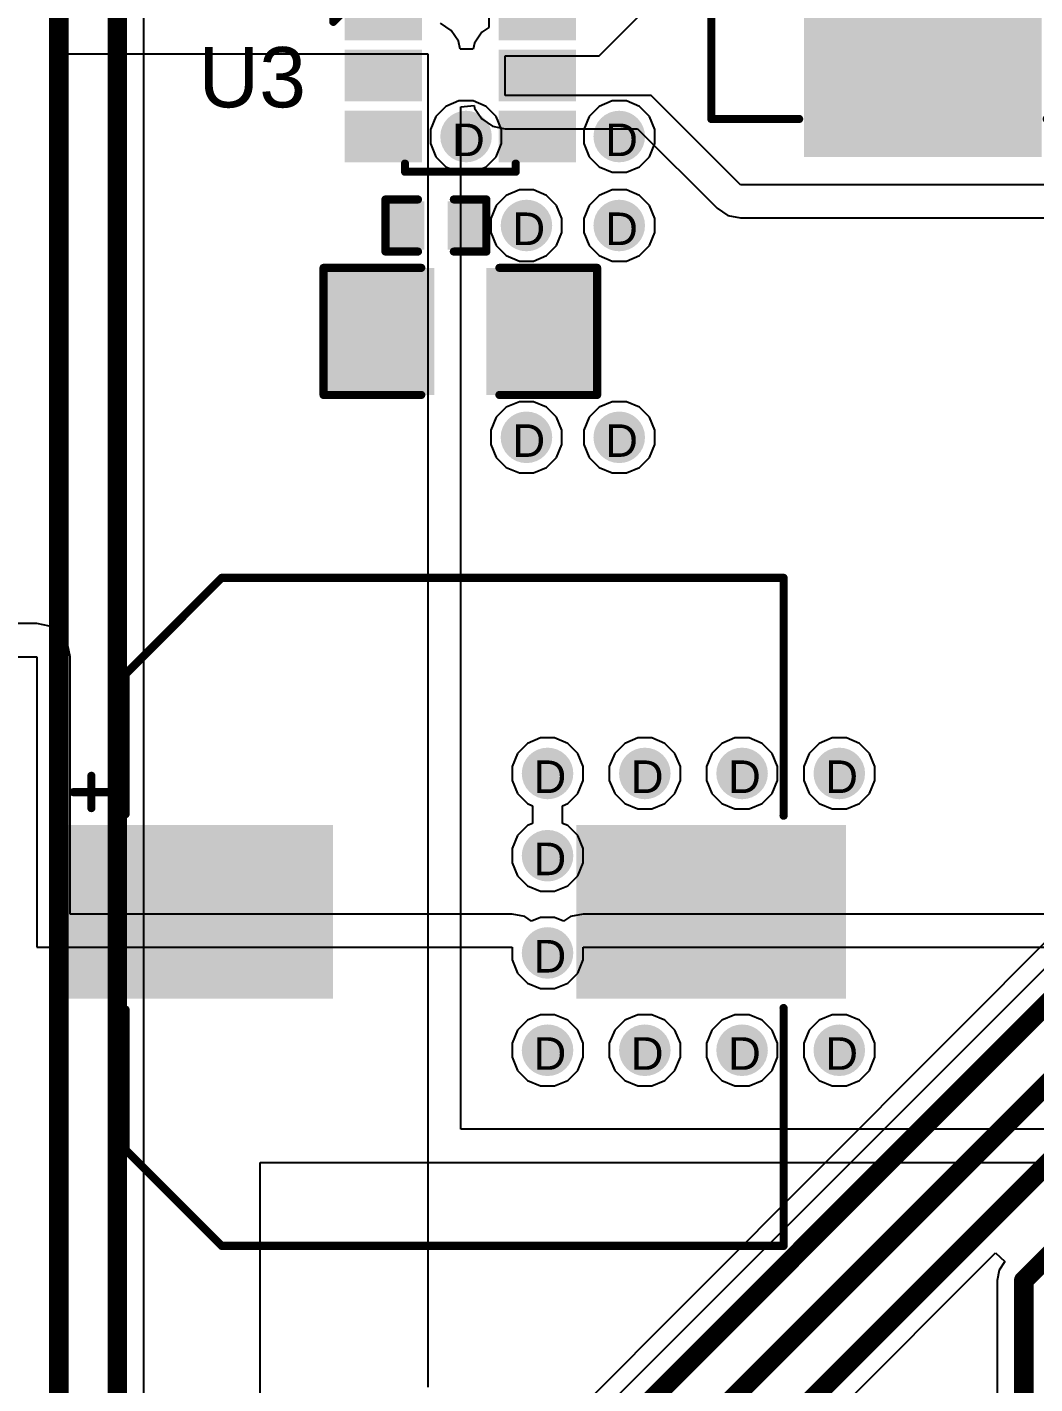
# Model space of a CAD drawing. Header units: inches. Extents: x 0 to 5401, y 0 to 5414.
# Drawn here: x 26.01 to 41.73, y 38.12 to 59.27 of the extents above; entities that cross this region are included whole.
import ezdxf

# ---------------------------------------------------------------- set-up
doc = ezdxf.new("R2010")
doc.units = ezdxf.units.IN
for name, color, linetype in [('Bottom Layer', 5, 'Continuous'), ('Bottom Solder', 6, 'Continuous'), ('Drill Drawing', 1, 'Continuous'), ('Layer 1', 16, 'Continuous'), ('Layer 2', 76, 'Continuous'), ('Top Layer', 1, 'Continuous'), ('Top Overlay', 2, 'Continuous'), ('Top Paste', 8, 'Continuous'), ('Top Solder', 216, 'Continuous'), ('Via Holes', 16, 'Continuous')]:
    doc.layers.add(name, color=color, linetype=linetype)
doc.styles.add('Arial', font='', dxfattribs={"height": 0.2})
doc.styles.get('Arial').set_extended_font_data('Arial')

# ---------------------------------------------------------------- blocks, each defined once
blk = doc.blocks.new('TSOT_23_6_33')
at = {"layer": 'Top Layer'}
for points in [[(-1.7, 1.25), (-0.7, 1.25), (-0.7, 0.65), (-1.7, 0.65)], [(0.7, 1.25), (1.7, 1.25), (1.7, 0.65), (0.7, 0.65)], [(-1.7, 0.3), (-0.7, 0.3), (-0.7, -0.3), (-1.7, -0.3)], [(0.7, 0.3), (1.7, 0.3), (1.7, -0.3), (0.7, -0.3)], [(-1.7, -0.65), (-0.7, -0.65), (-0.7, -1.25), (-1.7, -1.25)], [(0.7, -0.65), (1.7, -0.65), (1.7, -1.25), (0.7, -1.25)]]:
    blk.add_hatch(color=1, dxfattribs=at).paths.add_polyline_path(points)
at = {"layer": 'Top Paste'}
for points in [[(-1.7, 1.25), (-0.7, 1.25), (-0.7, 0.65), (-1.7, 0.65)], [(0.7, 1.25), (1.7, 1.25), (1.7, 0.65), (0.7, 0.65)], [(-1.7, 0.3), (-0.7, 0.3), (-0.7, -0.3), (-1.7, -0.3)], [(0.7, 0.3), (1.7, 0.3), (1.7, -0.3), (0.7, -0.3)], [(-1.7, -0.65), (-0.7, -0.65), (-0.7, -1.25), (-1.7, -1.25)], [(0.7, -0.65), (1.7, -0.65), (1.7, -1.25), (0.7, -1.25)]]:
    blk.add_hatch(color=8, dxfattribs=at).paths.add_polyline_path(points)
at = {"layer": 'Top Solder'}
for points in [[(-1.802, 1.352), (-0.598, 1.352), (-0.598, 0.548), (-1.802, 0.548)], [(0.598, 1.352), (1.802, 1.352), (1.802, 0.548), (0.598, 0.548)], [(-1.802, 0.402), (-0.598, 0.402), (-0.598, -0.402), (-1.802, -0.402)], [(0.598, 0.402), (1.802, 0.402), (1.802, -0.402), (0.598, -0.402)], [(-1.802, -0.548), (-0.598, -0.548), (-0.598, -1.352), (-1.802, -1.352)], [(0.598, -0.548), (1.802, -0.548), (1.802, -1.352), (0.598, -1.352)]]:
    blk.add_hatch(color=216, dxfattribs=at).paths.add_polyline_path(points)
at = {"layer": 'Top Overlay'}
for points in [[(-0.864, 1.372, 0.127, 0.127, 0), (-0.864, 1.499, 0.127, 0.127, 0)], [(-0.864, 1.499, 0.127, 0.127, 0), (0.864, 1.499, 0.127, 0.127, 0)], [(0.864, 1.372, 0.127, 0.127, 0), (0.864, 1.499, 0.127, 0.127, 0)], [(-1.981, 1.092, 0.127, 0.127, 0), (-1.854, 0.965, 0.127, 0.127, 0)], [(-1.981, 0.838, 0.127, 0.127, 0), (-1.981, 1.092, 0.127, 0.127, 0)], [(-1.981, 0.838, 0.127, 0.127, 0), (-1.854, 0.965, 0.127, 0.127, 0)], [(-0.864, -1.499, 0.127, 0.127, 0), (-0.864, -1.372, 0.127, 0.127, 0)], [(-0.864, -1.499, 0.127, 0.127, 0), (0.864, -1.499, 0.127, 0.127, 0)], [(0.864, -1.499, 0.127, 0.127, 0), (0.864, -1.372, 0.127, 0.127, 0)]]:
    blk.add_lwpolyline(points, format="xyseb", dxfattribs=at)
for points in [[(-0.895, 1.499, 0.0635, 0.0635, 1), (-0.832, 1.499, 0.0635, 0.0635, 1)], [(-0.895, 1.499, 0.0635, 0.0635, 1), (-0.832, 1.499, 0.0635, 0.0635, 1)], [(0.832, 1.499, 0.0635, 0.0635, 1), (0.895, 1.499, 0.0635, 0.0635, 1)], [(0.832, 1.499, 0.0635, 0.0635, 1), (0.895, 1.499, 0.0635, 0.0635, 1)], [(-0.895, 1.372, 0.0635, 0.0635, 1), (-0.832, 1.372, 0.0635, 0.0635, 1)], [(0.832, 1.372, 0.0635, 0.0635, 1), (0.895, 1.372, 0.0635, 0.0635, 1)], [(-2.013, 1.092, 0.0635, 0.0635, 1), (-1.949, 1.092, 0.0635, 0.0635, 1)], [(-2.013, 1.092, 0.0635, 0.0635, 1), (-1.949, 1.092, 0.0635, 0.0635, 1)], [(-2.013, 0.838, 0.0635, 0.0635, 1), (-1.949, 0.838, 0.0635, 0.0635, 1)], [(-2.013, 0.838, 0.0635, 0.0635, 1), (-1.949, 0.838, 0.0635, 0.0635, 1)], [(-1.886, 0.965, 0.0635, 0.0635, 1), (-1.822, 0.965, 0.0635, 0.0635, 1)], [(-1.886, 0.965, 0.0635, 0.0635, 1), (-1.822, 0.965, 0.0635, 0.0635, 1)], [(-0.895, -1.372, 0.0635, 0.0635, 1), (-0.832, -1.372, 0.0635, 0.0635, 1)], [(-0.895, -1.499, 0.0635, 0.0635, 1), (-0.832, -1.499, 0.0635, 0.0635, 1)], [(-0.895, -1.499, 0.0635, 0.0635, 1), (-0.832, -1.499, 0.0635, 0.0635, 1)], [(0.832, -1.372, 0.0635, 0.0635, 1), (0.895, -1.372, 0.0635, 0.0635, 1)], [(0.832, -1.499, 0.0635, 0.0635, 1), (0.895, -1.499, 0.0635, 0.0635, 1)], [(0.832, -1.499, 0.0635, 0.0635, 1), (0.895, -1.499, 0.0635, 0.0635, 1)]]:
    blk.add_lwpolyline(points, format="xyseb", close=True, dxfattribs=at)
blk = doc.blocks.new('0630CDMCCDS_6R8MC_173')
at = {"layer": 'Top Layer'}
for points in [[(-4.2, 1.75), (-1.85, 1.75), (-1.85, -1.75), (-4.2, -1.75)], [(1.85, 1.75), (4.2, 1.75), (4.2, -1.75), (1.85, -1.75)]]:
    blk.add_hatch(color=1, dxfattribs=at).paths.add_polyline_path(points)
at = {"layer": 'Top Paste'}
for points in [[(-4.2, 1.75), (-1.85, 1.75), (-1.85, -1.75), (-4.2, -1.75)], [(1.85, 1.75), (4.2, 1.75), (4.2, -1.75), (1.85, -1.75)]]:
    blk.add_hatch(color=8, dxfattribs=at).paths.add_polyline_path(points)
at = {"layer": 'Top Solder'}
for points in [[(-4.302, 1.852), (-1.748, 1.852), (-1.748, -1.852), (-4.302, -1.852)], [(1.748, 1.852), (4.302, 1.852), (4.302, -1.852), (1.748, -1.852)]]:
    blk.add_hatch(color=216, dxfattribs=at).paths.add_polyline_path(points)
at = {"layer": 'Top Overlay'}
for points in [[(-3.708, 3.3, 0.127, 0.127, 0), (3.708, 3.3, 0.127, 0.127, 0)], [(-3.708, 3.3, 0.127, 0.127, 0), (-3.708, 1.93, 0.127, 0.127, 0)], [(3.708, 3.3, 0.127, 0.127, 0), (3.708, 1.93, 0.127, 0.127, 0)], [(-3.708, -1.93, 0.127, 0.127, 0), (-3.708, -3.3, 0.127, 0.127, 0)], [(3.708, -1.93, 0.127, 0.127, 0), (3.708, -3.3, 0.127, 0.127, 0)], [(-3.708, -3.3, 0.127, 0.127, 0), (3.708, -3.3, 0.127, 0.127, 0)]]:
    blk.add_lwpolyline(points, format="xyseb", dxfattribs=at)
for points in [[(-3.74, 3.3, 0.0635, 0.0635, 1), (-3.677, 3.3, 0.0635, 0.0635, 1)], [(-3.74, 3.3, 0.0635, 0.0635, 1), (-3.677, 3.3, 0.0635, 0.0635, 1)], [(3.677, 3.3, 0.0635, 0.0635, 1), (3.74, 3.3, 0.0635, 0.0635, 1)], [(3.677, 3.3, 0.0635, 0.0635, 1), (3.74, 3.3, 0.0635, 0.0635, 1)], [(-3.74, 1.93, 0.0635, 0.0635, 1), (-3.677, 1.93, 0.0635, 0.0635, 1)], [(3.677, 1.93, 0.0635, 0.0635, 1), (3.74, 1.93, 0.0635, 0.0635, 1)], [(-3.74, -1.93, 0.0635, 0.0635, 1), (-3.677, -1.93, 0.0635, 0.0635, 1)], [(3.677, -1.93, 0.0635, 0.0635, 1), (3.74, -1.93, 0.0635, 0.0635, 1)], [(-3.74, -3.3, 0.0635, 0.0635, 1), (-3.677, -3.3, 0.0635, 0.0635, 1)], [(-3.74, -3.3, 0.0635, 0.0635, 1), (-3.677, -3.3, 0.0635, 0.0635, 1)], [(3.677, -3.3, 0.0635, 0.0635, 1), (3.74, -3.3, 0.0635, 0.0635, 1)], [(3.677, -3.3, 0.0635, 0.0635, 1), (3.74, -3.3, 0.0635, 0.0635, 1)]]:
    blk.add_lwpolyline(points, format="xyseb", close=True, dxfattribs=at)
blk = doc.blocks.new('____0402_296')
at = {"layer": 'Top Layer'}
for points in [[(-0.699, -0.318), (-0.699, 0.318), (-0.241, 0.318), (-0.241, -0.318)], [(0.241, -0.318), (0.241, 0.318), (0.699, 0.318), (0.699, -0.318)]]:
    blk.add_hatch(color=1, dxfattribs=at).paths.add_polyline_path(points)
at = {"layer": 'Top Paste'}
for points in [[(-0.699, -0.318), (-0.699, 0.318), (-0.241, 0.318), (-0.241, -0.318)], [(0.241, -0.318), (0.241, 0.318), (0.699, 0.318), (0.699, -0.318)]]:
    blk.add_hatch(color=8, dxfattribs=at).paths.add_polyline_path(points)
at = {"layer": 'Top Solder'}
for points in [[(-0.758, -0.377), (-0.758, 0.377), (-0.181, 0.377), (-0.181, -0.377)], [(0.181, -0.377), (0.181, 0.377), (0.758, 0.377), (0.758, -0.377)]]:
    blk.add_hatch(color=216, dxfattribs=at).paths.add_polyline_path(points)
at = {"layer": 'Top Overlay'}
for points in [[(-0.279, 0.406, 0.127, 0.127, 0), (-0.787, 0.406, 0.127, 0.127, 0)], [(-0.787, 0.406, 0.127, 0.127, 0), (-0.787, -0.406, 0.127, 0.127, 0)], [(0.787, 0.406, 0.127, 0.127, 0), (0.279, 0.406, 0.127, 0.127, 0)], [(0.787, 0.406, 0.127, 0.127, 0), (0.787, -0.406, 0.127, 0.127, 0)], [(-0.279, -0.406, 0.127, 0.127, 0), (-0.787, -0.406, 0.127, 0.127, 0)], [(0.787, -0.406, 0.127, 0.127, 0), (0.279, -0.406, 0.127, 0.127, 0)]]:
    blk.add_lwpolyline(points, format="xyseb", dxfattribs=at)
for points in [[(-0.819, 0.406, 0.0635, 0.0635, 1), (-0.756, 0.406, 0.0635, 0.0635, 1)], [(-0.819, 0.406, 0.0635, 0.0635, 1), (-0.756, 0.406, 0.0635, 0.0635, 1)], [(-0.311, 0.406, 0.0635, 0.0635, 1), (-0.248, 0.406, 0.0635, 0.0635, 1)], [(0.248, 0.406, 0.0635, 0.0635, 1), (0.311, 0.406, 0.0635, 0.0635, 1)], [(0.756, 0.406, 0.0635, 0.0635, 1), (0.819, 0.406, 0.0635, 0.0635, 1)], [(0.756, 0.406, 0.0635, 0.0635, 1), (0.819, 0.406, 0.0635, 0.0635, 1)], [(-0.819, -0.406, 0.0635, 0.0635, 1), (-0.756, -0.406, 0.0635, 0.0635, 1)], [(-0.819, -0.406, 0.0635, 0.0635, 1), (-0.756, -0.406, 0.0635, 0.0635, 1)], [(-0.311, -0.406, 0.0635, 0.0635, 1), (-0.248, -0.406, 0.0635, 0.0635, 1)], [(0.248, -0.406, 0.0635, 0.0635, 1), (0.311, -0.406, 0.0635, 0.0635, 1)], [(0.756, -0.406, 0.0635, 0.0635, 1), (0.819, -0.406, 0.0635, 0.0635, 1)], [(0.756, -0.406, 0.0635, 0.0635, 1), (0.819, -0.406, 0.0635, 0.0635, 1)]]:
    blk.add_lwpolyline(points, format="xyseb", close=True, dxfattribs=at)
blk = doc.blocks.new('C___1206_297')
at = {"layer": 'Top Layer'}
for points in [[(-2.032, 0.889), (-0.508, 0.889), (-0.508, -0.889), (-2.032, -0.889)], [(0.508, 0.889), (2.032, 0.889), (2.032, -0.889), (0.508, -0.889)]]:
    blk.add_hatch(color=1, dxfattribs=at).paths.add_polyline_path(points)
at = {"layer": 'Top Paste'}
for points in [[(-2.032, 0.889), (-0.508, 0.889), (-0.508, -0.889), (-2.032, -0.889)], [(0.508, 0.889), (2.032, 0.889), (2.032, -0.889), (0.508, -0.889)]]:
    blk.add_hatch(color=8, dxfattribs=at).paths.add_polyline_path(points)
at = {"layer": 'Top Solder'}
for points in [[(-2.1336, 0.9906), (-0.4064, 0.9906), (-0.4064, -0.9906), (-2.1336, -0.9906)], [(0.4064, 0.9906), (2.1336, 0.9906), (2.1336, -0.9906), (0.4064, -0.9906)]]:
    blk.add_hatch(color=216, dxfattribs=at).paths.add_polyline_path(points)
at = {"layer": 'Top Overlay'}
for points in [[(-2.1336, 0.9906, 0.127, 0.127, 0), (-2.1336, -0.9906, 0.127, 0.127, 0)], [(-0.6096, 0.9906, 0.127, 0.127, 0), (-2.1336, 0.9906, 0.127, 0.127, 0)], [(2.1336, 0.9906, 0.127, 0.127, 0), (0.6096, 0.9906, 0.127, 0.127, 0)], [(2.1336, 0.9906, 0.127, 0.127, 0), (2.1336, -0.9906, 0.127, 0.127, 0)], [(-0.6096, -0.9906, 0.127, 0.127, 0), (-2.1336, -0.9906, 0.127, 0.127, 0)], [(2.1336, -0.9906, 0.127, 0.127, 0), (0.6096, -0.9906, 0.127, 0.127, 0)]]:
    blk.add_lwpolyline(points, format="xyseb", dxfattribs=at)
for points in [[(-2.16535, 0.9906, 0.0635, 0.0635, 1), (-2.10185, 0.9906, 0.0635, 0.0635, 1)], [(-2.16535, 0.9906, 0.0635, 0.0635, 1), (-2.10185, 0.9906, 0.0635, 0.0635, 1)], [(-0.64135, 0.9906, 0.0635, 0.0635, 1), (-0.57785, 0.9906, 0.0635, 0.0635, 1)], [(0.57785, 0.9906, 0.0635, 0.0635, 1), (0.64135, 0.9906, 0.0635, 0.0635, 1)], [(2.10185, 0.9906, 0.0635, 0.0635, 1), (2.16535, 0.9906, 0.0635, 0.0635, 1)], [(2.10185, 0.9906, 0.0635, 0.0635, 1), (2.16535, 0.9906, 0.0635, 0.0635, 1)], [(-2.16535, -0.9906, 0.0635, 0.0635, 1), (-2.10185, -0.9906, 0.0635, 0.0635, 1)], [(-2.16535, -0.9906, 0.0635, 0.0635, 1), (-2.10185, -0.9906, 0.0635, 0.0635, 1)], [(-0.64135, -0.9906, 0.0635, 0.0635, 1), (-0.57785, -0.9906, 0.0635, 0.0635, 1)], [(0.57785, -0.9906, 0.0635, 0.0635, 1), (0.64135, -0.9906, 0.0635, 0.0635, 1)], [(2.10185, -0.9906, 0.0635, 0.0635, 1), (2.16535, -0.9906, 0.0635, 0.0635, 1)], [(2.10185, -0.9906, 0.0635, 0.0635, 1), (2.16535, -0.9906, 0.0635, 0.0635, 1)]]:
    blk.add_lwpolyline(points, format="xyseb", close=True, dxfattribs=at)
blk = doc.blocks.new('UCD_220_F_10__D___298')
at = {"layer": 'Top Layer'}
for points in [[(-6, 1.25), (-2, 1.25), (-2, -1.25), (-6, -1.25)], [(2, 1.25), (6, 1.25), (6, -1.25), (2, -1.25)]]:
    blk.add_hatch(color=1, dxfattribs=at).paths.add_polyline_path(points)
at = {"layer": 'Top Paste'}
for points in [[(-6, 1.25), (-2, 1.25), (-2, -1.25), (-6, -1.25)], [(2, 1.25), (6, 1.25), (6, -1.25), (2, -1.25)]]:
    blk.add_hatch(color=8, dxfattribs=at).paths.add_polyline_path(points)
at = {"layer": 'Top Solder'}
for points in [[(-6.102, 1.352), (-1.898, 1.352), (-1.898, -1.352), (-6.102, -1.352)], [(1.898, 1.352), (6.102, 1.352), (6.102, -1.352), (1.898, -1.352)]]:
    blk.add_hatch(color=216, dxfattribs=at).paths.add_polyline_path(points)
at = {"layer": 'Top Overlay'}
for points in [[(-5.131, 3.708, 0.127, 0.127, 0), (-3.632, 5.207, 0.127, 0.127, 0)], [(-3.632, 5.207, 0.127, 0.127, 0), (5.131, 5.207, 0.127, 0.127, 0)], [(5.131, 1.499, 0.127, 0.127, 0), (5.131, 5.207, 0.127, 0.127, 0)], [(-5.131, 1.524, 0.127, 0.127, 0), (-5.131, 3.708, 0.127, 0.127, 0)], [(-5.664, 1.618, 0.127, 0.127, 0), (-5.664, 2.121, 0.127, 0.127, 0)], [(-5.946, 1.866, 0.127, 0.127, 0), (-5.392, 1.866, 0.127, 0.127, 0)], [(-5.131, -3.708, 0.127, 0.127, 0), (-5.131, -1.524, 0.127, 0.127, 0)], [(5.131, -5.207, 0.127, 0.127, 0), (5.131, -1.499, 0.127, 0.127, 0)], [(-5.131, -3.708, 0.127, 0.127, 0), (-3.632, -5.207, 0.127, 0.127, 0)], [(-3.632, -5.207, 0.127, 0.127, 0), (5.131, -5.207, 0.127, 0.127, 0)]]:
    blk.add_lwpolyline(points, format="xyseb", dxfattribs=at)
for points in [[(-3.664, 5.207, 0.0635, 0.0635, 1), (-3.6, 5.207, 0.0635, 0.0635, 1)], [(-3.664, 5.207, 0.0635, 0.0635, 1), (-3.6, 5.207, 0.0635, 0.0635, 1)], [(5.099, 5.207, 0.0635, 0.0635, 1), (5.163, 5.207, 0.0635, 0.0635, 1)], [(5.099, 5.207, 0.0635, 0.0635, 1), (5.163, 5.207, 0.0635, 0.0635, 1)], [(-5.163, 3.708, 0.0635, 0.0635, 1), (-5.099, 3.708, 0.0635, 0.0635, 1)], [(-5.163, 3.708, 0.0635, 0.0635, 1), (-5.099, 3.708, 0.0635, 0.0635, 1)], [(-5.696, 2.121, 0.0635, 0.0635, 1), (-5.632, 2.121, 0.0635, 0.0635, 1)], [(-5.977, 1.866, 0.0635, 0.0635, 1), (-5.914, 1.866, 0.0635, 0.0635, 1)], [(-5.424, 1.866, 0.0635, 0.0635, 1), (-5.36, 1.866, 0.0635, 0.0635, 1)], [(-5.696, 1.618, 0.0635, 0.0635, 1), (-5.632, 1.618, 0.0635, 0.0635, 1)], [(-5.163, 1.524, 0.0635, 0.0635, 1), (-5.099, 1.524, 0.0635, 0.0635, 1)], [(5.099, 1.499, 0.0635, 0.0635, 1), (5.163, 1.499, 0.0635, 0.0635, 1)], [(-5.163, -1.524, 0.0635, 0.0635, 1), (-5.099, -1.524, 0.0635, 0.0635, 1)], [(5.099, -1.499, 0.0635, 0.0635, 1), (5.163, -1.499, 0.0635, 0.0635, 1)], [(-5.163, -3.708, 0.0635, 0.0635, 1), (-5.099, -3.708, 0.0635, 0.0635, 1)], [(-5.163, -3.708, 0.0635, 0.0635, 1), (-5.099, -3.708, 0.0635, 0.0635, 1)], [(-3.664, -5.207, 0.0635, 0.0635, 1), (-3.6, -5.207, 0.0635, 0.0635, 1)], [(-3.664, -5.207, 0.0635, 0.0635, 1), (-3.6, -5.207, 0.0635, 0.0635, 1)], [(5.099, -5.207, 0.0635, 0.0635, 1), (5.163, -5.207, 0.0635, 0.0635, 1)], [(5.099, -5.207, 0.0635, 0.0635, 1), (5.163, -5.207, 0.0635, 0.0635, 1)]]:
    blk.add_lwpolyline(points, format="xyseb", close=True, dxfattribs=at)

msp = doc.modelspace()

# ---------------------------------------------------------------- hatches: boundary and pattern name
at = {"layer": 'Bottom Layer'}
h = msp.add_hatch(color=5, dxfattribs=at)
edge = h.paths.add_edge_path()
edge.add_arc((32.855, 57.565), 0.3, 0, 360)
h = msp.add_hatch(color=5, dxfattribs=at)
edge = h.paths.add_edge_path()
edge.add_arc((35.244, 57.565), 0.3, 0, 360)
h = msp.add_hatch(color=5, dxfattribs=at)
edge = h.paths.add_edge_path()
edge.add_arc((33.797, 56.178), 0.3, 0, 360)
h = msp.add_hatch(color=5, dxfattribs=at)
edge = h.paths.add_edge_path()
edge.add_arc((35.244, 56.178), 0.3, 0, 360)
h = msp.add_hatch(color=5, dxfattribs=at)
edge = h.paths.add_edge_path()
edge.add_arc((33.797, 52.876), 0.3, 0, 360)
h = msp.add_hatch(color=5, dxfattribs=at)
edge = h.paths.add_edge_path()
edge.add_arc((35.244, 52.876), 0.3, 0, 360)
h = msp.add_hatch(color=5, dxfattribs=at)
edge = h.paths.add_edge_path()
edge.add_arc((34.126, 47.636), 0.3, 0, 360)
h = msp.add_hatch(color=5, dxfattribs=at)
edge = h.paths.add_edge_path()
edge.add_arc((35.643, 47.636), 0.3, 0, 360)
h = msp.add_hatch(color=5, dxfattribs=at)
edge = h.paths.add_edge_path()
edge.add_arc((37.16, 47.636), 0.3, 0, 360)
h = msp.add_hatch(color=5, dxfattribs=at)
edge = h.paths.add_edge_path()
edge.add_arc((38.676, 47.636), 0.3, 0, 360)
h = msp.add_hatch(color=5, dxfattribs=at)
edge = h.paths.add_edge_path()
edge.add_arc((34.126, 46.354), 0.3, 0, 360)
h = msp.add_hatch(color=5, dxfattribs=at)
edge = h.paths.add_edge_path()
edge.add_arc((34.126, 44.838), 0.3, 0, 360)
h = msp.add_hatch(color=5, dxfattribs=at)
edge = h.paths.add_edge_path()
edge.add_arc((34.126, 43.321), 0.3, 0, 360)
h = msp.add_hatch(color=5, dxfattribs=at)
edge = h.paths.add_edge_path()
edge.add_arc((35.643, 43.321), 0.3, 0, 360)
h = msp.add_hatch(color=5, dxfattribs=at)
edge = h.paths.add_edge_path()
edge.add_arc((37.16, 43.321), 0.3, 0, 360)
h = msp.add_hatch(color=5, dxfattribs=at)
edge = h.paths.add_edge_path()
edge.add_arc((38.676, 43.321), 0.3, 0, 360)
at = {"layer": 'Bottom Solder'}
h = msp.add_hatch(color=6, dxfattribs=at)
edge = h.paths.add_edge_path()
edge.add_arc((32.855, 57.565), 0.402, 0, 360)
h = msp.add_hatch(color=6, dxfattribs=at)
edge = h.paths.add_edge_path()
edge.add_arc((35.244, 57.565), 0.402, 0, 360)
h = msp.add_hatch(color=6, dxfattribs=at)
edge = h.paths.add_edge_path()
edge.add_arc((33.797, 56.178), 0.402, 0, 360)
h = msp.add_hatch(color=6, dxfattribs=at)
edge = h.paths.add_edge_path()
edge.add_arc((35.244, 56.178), 0.402, 0, 360)
h = msp.add_hatch(color=6, dxfattribs=at)
edge = h.paths.add_edge_path()
edge.add_arc((33.797, 52.876), 0.402, 0, 360)
h = msp.add_hatch(color=6, dxfattribs=at)
edge = h.paths.add_edge_path()
edge.add_arc((35.244, 52.876), 0.402, 0, 360)
h = msp.add_hatch(color=6, dxfattribs=at)
edge = h.paths.add_edge_path()
edge.add_arc((34.126, 47.636), 0.402, 0, 360)
h = msp.add_hatch(color=6, dxfattribs=at)
edge = h.paths.add_edge_path()
edge.add_arc((35.643, 47.636), 0.402, 0, 360)
h = msp.add_hatch(color=6, dxfattribs=at)
edge = h.paths.add_edge_path()
edge.add_arc((37.16, 47.636), 0.402, 0, 360)
h = msp.add_hatch(color=6, dxfattribs=at)
edge = h.paths.add_edge_path()
edge.add_arc((38.676, 47.636), 0.402, 0, 360)
h = msp.add_hatch(color=6, dxfattribs=at)
edge = h.paths.add_edge_path()
edge.add_arc((34.126, 46.354), 0.402, 0, 360)
h = msp.add_hatch(color=6, dxfattribs=at)
edge = h.paths.add_edge_path()
edge.add_arc((34.126, 44.838), 0.402, 0, 360)
h = msp.add_hatch(color=6, dxfattribs=at)
edge = h.paths.add_edge_path()
edge.add_arc((34.126, 43.321), 0.402, 0, 360)
h = msp.add_hatch(color=6, dxfattribs=at)
edge = h.paths.add_edge_path()
edge.add_arc((35.643, 43.321), 0.402, 0, 360)
h = msp.add_hatch(color=6, dxfattribs=at)
edge = h.paths.add_edge_path()
edge.add_arc((37.16, 43.321), 0.402, 0, 360)
h = msp.add_hatch(color=6, dxfattribs=at)
edge = h.paths.add_edge_path()
edge.add_arc((38.676, 43.321), 0.402, 0, 360)
at = {"layer": 'Layer 1'}
h = msp.add_hatch(color=16, dxfattribs=at)
edge = h.paths.add_edge_path()
edge.add_arc((32.855, 57.565), 0.3, 0, 360)
h = msp.add_hatch(color=16, dxfattribs=at)
edge = h.paths.add_edge_path()
edge.add_arc((35.244, 57.565), 0.3, 0, 360)
h = msp.add_hatch(color=16, dxfattribs=at)
edge = h.paths.add_edge_path()
edge.add_arc((33.797, 56.178), 0.3, 0, 360)
h = msp.add_hatch(color=16, dxfattribs=at)
edge = h.paths.add_edge_path()
edge.add_arc((35.244, 56.178), 0.3, 0, 360)
h = msp.add_hatch(color=16, dxfattribs=at)
edge = h.paths.add_edge_path()
edge.add_arc((33.797, 52.876), 0.3, 0, 360)
h = msp.add_hatch(color=16, dxfattribs=at)
edge = h.paths.add_edge_path()
edge.add_arc((35.244, 52.876), 0.3, 0, 360)
h = msp.add_hatch(color=16, dxfattribs=at)
edge = h.paths.add_edge_path()
edge.add_arc((34.126, 47.636), 0.3, 0, 360)
h = msp.add_hatch(color=16, dxfattribs=at)
edge = h.paths.add_edge_path()
edge.add_arc((35.643, 47.636), 0.3, 0, 360)
h = msp.add_hatch(color=16, dxfattribs=at)
edge = h.paths.add_edge_path()
edge.add_arc((37.16, 47.636), 0.3, 0, 360)
h = msp.add_hatch(color=16, dxfattribs=at)
edge = h.paths.add_edge_path()
edge.add_arc((38.676, 47.636), 0.3, 0, 360)
h = msp.add_hatch(color=16, dxfattribs=at)
edge = h.paths.add_edge_path()
edge.add_arc((34.126, 46.354), 0.3, 0, 360)
h = msp.add_hatch(color=16, dxfattribs=at)
edge = h.paths.add_edge_path()
edge.add_arc((34.126, 44.838), 0.3, 0, 360)
h = msp.add_hatch(color=16, dxfattribs=at)
edge = h.paths.add_edge_path()
edge.add_arc((34.126, 43.321), 0.3, 0, 360)
h = msp.add_hatch(color=16, dxfattribs=at)
edge = h.paths.add_edge_path()
edge.add_arc((35.643, 43.321), 0.3, 0, 360)
h = msp.add_hatch(color=16, dxfattribs=at)
edge = h.paths.add_edge_path()
edge.add_arc((37.16, 43.321), 0.3, 0, 360)
h = msp.add_hatch(color=16, dxfattribs=at)
edge = h.paths.add_edge_path()
edge.add_arc((38.676, 43.321), 0.3, 0, 360)
at = {"layer": 'Layer 2'}
h = msp.add_hatch(color=76, dxfattribs=at)
edge = h.paths.add_edge_path()
edge.add_arc((32.855, 57.565), 0.3, 0, 360)
h = msp.add_hatch(color=76, dxfattribs=at)
edge = h.paths.add_edge_path()
edge.add_arc((35.244, 57.565), 0.3, 0, 360)
h = msp.add_hatch(color=76, dxfattribs=at)
edge = h.paths.add_edge_path()
edge.add_arc((33.797, 56.178), 0.3, 0, 360)
h = msp.add_hatch(color=76, dxfattribs=at)
edge = h.paths.add_edge_path()
edge.add_arc((35.244, 56.178), 0.3, 0, 360)
h = msp.add_hatch(color=76, dxfattribs=at)
edge = h.paths.add_edge_path()
edge.add_arc((33.797, 52.876), 0.3, 0, 360)
h = msp.add_hatch(color=76, dxfattribs=at)
edge = h.paths.add_edge_path()
edge.add_arc((35.244, 52.876), 0.3, 0, 360)
h = msp.add_hatch(color=76, dxfattribs=at)
edge = h.paths.add_edge_path()
edge.add_arc((34.126, 47.636), 0.3, 0, 360)
h = msp.add_hatch(color=76, dxfattribs=at)
edge = h.paths.add_edge_path()
edge.add_arc((35.643, 47.636), 0.3, 0, 360)
h = msp.add_hatch(color=76, dxfattribs=at)
edge = h.paths.add_edge_path()
edge.add_arc((37.16, 47.636), 0.3, 0, 360)
h = msp.add_hatch(color=76, dxfattribs=at)
edge = h.paths.add_edge_path()
edge.add_arc((38.676, 47.636), 0.3, 0, 360)
h = msp.add_hatch(color=76, dxfattribs=at)
edge = h.paths.add_edge_path()
edge.add_arc((34.126, 46.354), 0.3, 0, 360)
h = msp.add_hatch(color=76, dxfattribs=at)
edge = h.paths.add_edge_path()
edge.add_arc((34.126, 44.838), 0.3, 0, 360)
h = msp.add_hatch(color=76, dxfattribs=at)
edge = h.paths.add_edge_path()
edge.add_arc((34.126, 43.321), 0.3, 0, 360)
h = msp.add_hatch(color=76, dxfattribs=at)
edge = h.paths.add_edge_path()
edge.add_arc((35.643, 43.321), 0.3, 0, 360)
h = msp.add_hatch(color=76, dxfattribs=at)
edge = h.paths.add_edge_path()
edge.add_arc((37.16, 43.321), 0.3, 0, 360)
h = msp.add_hatch(color=76, dxfattribs=at)
edge = h.paths.add_edge_path()
edge.add_arc((38.676, 43.321), 0.3, 0, 360)
at = {"layer": 'Top Layer'}
h = msp.add_hatch(color=1, dxfattribs=at)
edge = h.paths.add_edge_path()
edge.add_arc((32.855, 57.565), 0.3, 0, 360)
h = msp.add_hatch(color=1, dxfattribs=at)
edge = h.paths.add_edge_path()
edge.add_arc((35.244, 57.565), 0.3, 0, 360)
h = msp.add_hatch(color=1, dxfattribs=at)
edge = h.paths.add_edge_path()
edge.add_arc((33.797, 56.178), 0.3, 0, 360)
h = msp.add_hatch(color=1, dxfattribs=at)
edge = h.paths.add_edge_path()
edge.add_arc((35.244, 56.178), 0.3, 0, 360)
h = msp.add_hatch(color=1, dxfattribs=at)
edge = h.paths.add_edge_path()
edge.add_arc((33.797, 52.876), 0.3, 0, 360)
h = msp.add_hatch(color=1, dxfattribs=at)
edge = h.paths.add_edge_path()
edge.add_arc((35.244, 52.876), 0.3, 0, 360)
h = msp.add_hatch(color=1, dxfattribs=at)
edge = h.paths.add_edge_path()
edge.add_arc((34.126, 47.636), 0.3, 0, 360)
h = msp.add_hatch(color=1, dxfattribs=at)
edge = h.paths.add_edge_path()
edge.add_arc((35.643, 47.636), 0.3, 0, 360)
h = msp.add_hatch(color=1, dxfattribs=at)
edge = h.paths.add_edge_path()
edge.add_arc((37.16, 47.636), 0.3, 0, 360)
h = msp.add_hatch(color=1, dxfattribs=at)
edge = h.paths.add_edge_path()
edge.add_arc((38.676, 47.636), 0.3, 0, 360)
h = msp.add_hatch(color=1, dxfattribs=at)
edge = h.paths.add_edge_path()
edge.add_arc((34.126, 46.354), 0.3, 0, 360)
h = msp.add_hatch(color=1, dxfattribs=at)
edge = h.paths.add_edge_path()
edge.add_arc((34.126, 44.838), 0.3, 0, 360)
h = msp.add_hatch(color=1, dxfattribs=at)
edge = h.paths.add_edge_path()
edge.add_arc((34.126, 43.321), 0.3, 0, 360)
h = msp.add_hatch(color=1, dxfattribs=at)
edge = h.paths.add_edge_path()
edge.add_arc((35.643, 43.321), 0.3, 0, 360)
h = msp.add_hatch(color=1, dxfattribs=at)
edge = h.paths.add_edge_path()
edge.add_arc((37.16, 43.321), 0.3, 0, 360)
h = msp.add_hatch(color=1, dxfattribs=at)
edge = h.paths.add_edge_path()
edge.add_arc((38.676, 43.321), 0.3, 0, 360)
at = {"layer": 'Top Solder'}
h = msp.add_hatch(color=216, dxfattribs=at)
edge = h.paths.add_edge_path()
edge.add_arc((32.855, 57.565), 0.402, 0, 360)
h = msp.add_hatch(color=216, dxfattribs=at)
edge = h.paths.add_edge_path()
edge.add_arc((35.244, 57.565), 0.402, 0, 360)
h = msp.add_hatch(color=216, dxfattribs=at)
edge = h.paths.add_edge_path()
edge.add_arc((33.797, 56.178), 0.402, 0, 360)
h = msp.add_hatch(color=216, dxfattribs=at)
edge = h.paths.add_edge_path()
edge.add_arc((35.244, 56.178), 0.402, 0, 360)
h = msp.add_hatch(color=216, dxfattribs=at)
edge = h.paths.add_edge_path()
edge.add_arc((33.797, 52.876), 0.402, 0, 360)
h = msp.add_hatch(color=216, dxfattribs=at)
edge = h.paths.add_edge_path()
edge.add_arc((35.244, 52.876), 0.402, 0, 360)
h = msp.add_hatch(color=216, dxfattribs=at)
edge = h.paths.add_edge_path()
edge.add_arc((34.126, 47.636), 0.402, 0, 360)
h = msp.add_hatch(color=216, dxfattribs=at)
edge = h.paths.add_edge_path()
edge.add_arc((35.643, 47.636), 0.402, 0, 360)
h = msp.add_hatch(color=216, dxfattribs=at)
edge = h.paths.add_edge_path()
edge.add_arc((37.16, 47.636), 0.402, 0, 360)
h = msp.add_hatch(color=216, dxfattribs=at)
edge = h.paths.add_edge_path()
edge.add_arc((38.676, 47.636), 0.402, 0, 360)
h = msp.add_hatch(color=216, dxfattribs=at)
edge = h.paths.add_edge_path()
edge.add_arc((34.126, 46.354), 0.402, 0, 360)
h = msp.add_hatch(color=216, dxfattribs=at)
edge = h.paths.add_edge_path()
edge.add_arc((34.126, 44.838), 0.402, 0, 360)
h = msp.add_hatch(color=216, dxfattribs=at)
edge = h.paths.add_edge_path()
edge.add_arc((34.126, 43.321), 0.402, 0, 360)
h = msp.add_hatch(color=216, dxfattribs=at)
edge = h.paths.add_edge_path()
edge.add_arc((35.643, 43.321), 0.402, 0, 360)
h = msp.add_hatch(color=216, dxfattribs=at)
edge = h.paths.add_edge_path()
edge.add_arc((37.16, 43.321), 0.402, 0, 360)
h = msp.add_hatch(color=216, dxfattribs=at)
edge = h.paths.add_edge_path()
edge.add_arc((38.676, 43.321), 0.402, 0, 360)
at = {"layer": 'Via Holes'}
h = msp.add_hatch(color=7, dxfattribs=at)
edge = h.paths.add_edge_path()
edge.add_arc((32.855, 57.565), 0.15, 0, 360)
h = msp.add_hatch(color=7, dxfattribs=at)
edge = h.paths.add_edge_path()
edge.add_arc((35.244, 57.565), 0.15, 0, 360)
h = msp.add_hatch(color=7, dxfattribs=at)
edge = h.paths.add_edge_path()
edge.add_arc((33.797, 56.178), 0.15, 0, 360)
h = msp.add_hatch(color=7, dxfattribs=at)
edge = h.paths.add_edge_path()
edge.add_arc((35.244, 56.178), 0.15, 0, 360)
h = msp.add_hatch(color=7, dxfattribs=at)
edge = h.paths.add_edge_path()
edge.add_arc((33.797, 52.876), 0.15, 0, 360)
h = msp.add_hatch(color=7, dxfattribs=at)
edge = h.paths.add_edge_path()
edge.add_arc((35.244, 52.876), 0.15, 0, 360)
h = msp.add_hatch(color=7, dxfattribs=at)
edge = h.paths.add_edge_path()
edge.add_arc((34.126, 47.636), 0.15, 0, 360)
h = msp.add_hatch(color=7, dxfattribs=at)
edge = h.paths.add_edge_path()
edge.add_arc((35.643, 47.636), 0.15, 0, 360)
h = msp.add_hatch(color=7, dxfattribs=at)
edge = h.paths.add_edge_path()
edge.add_arc((37.16, 47.636), 0.15, 0, 360)
h = msp.add_hatch(color=7, dxfattribs=at)
edge = h.paths.add_edge_path()
edge.add_arc((38.676, 47.636), 0.15, 0, 360)
h = msp.add_hatch(color=7, dxfattribs=at)
edge = h.paths.add_edge_path()
edge.add_arc((34.126, 46.354), 0.15, 0, 360)
h = msp.add_hatch(color=7, dxfattribs=at)
edge = h.paths.add_edge_path()
edge.add_arc((34.126, 44.838), 0.15, 0, 360)
h = msp.add_hatch(color=7, dxfattribs=at)
edge = h.paths.add_edge_path()
edge.add_arc((34.126, 43.321), 0.15, 0, 360)
h = msp.add_hatch(color=7, dxfattribs=at)
edge = h.paths.add_edge_path()
edge.add_arc((35.643, 43.321), 0.15, 0, 360)
h = msp.add_hatch(color=7, dxfattribs=at)
edge = h.paths.add_edge_path()
edge.add_arc((37.16, 43.321), 0.15, 0, 360)
h = msp.add_hatch(color=7, dxfattribs=at)
edge = h.paths.add_edge_path()
edge.add_arc((38.676, 43.321), 0.15, 0, 360)

# ---------------------------------------------------------------- linework, layer by layer
at = {"layer": 'Bottom Layer'}
for p, q in [((27.831, 25.048), (27.831, 78.795)), ((44.75, 47.467), (34.708, 37.425)), ((38.26, 37.309), (41.113, 40.162)), ((41.113, 40.162), (41.26, 40.026)), ((41.26, 40.026), (41.171, 39.892)), ((41.171, 39.892), (41.139, 39.733)), ((41.139, 39.733), (41.139, 18.631))]:
    msp.add_line(p, q, dxfattribs=at)
for points in [[(26.504, 23.363, 0.305, 0.305, 0), (26.504, 79.262, 0.305, 0.305, 0)], [(27.416, 24.876, 0.305, 0.305, 0), (27.416, 78.966, 0.305, 0.305, 0)], [(35.941, 36.823, 0.305, 0.305, 0), (55.855, 56.737, 0.305, 0.305, 0)], [(37.846, 37.48, 0.305, 0.305, 0), (56.868, 56.502, 0.305, 0.305, 0)], [(41.553, 39.733, 0.305, 0.305, 0), (57.252, 55.431, 0.305, 0.305, 0)], [(35.001, 37.132, 0.305, 0.305, 0), (45.304, 47.435, 0.305, 0.305, 0)], [(41.553, 18.631, 0.305, 0.305, 0), (41.553, 39.733, 0.305, 0.305, 0)]]:
    msp.add_lwpolyline(points, format="xyseb", dxfattribs=at)
msp.add_lwpolyline([(41.477, 39.733, 0.152, 0.152, 1), (41.63, 39.733, 0.152, 0.152, 1)], format="xyseb", close=True, dxfattribs=at)
msp.add_lwpolyline([(41.477, 39.733, 0.152, 0.152, 1), (41.63, 39.733, 0.152, 0.152, 1)], format="xyseb", close=True, dxfattribs=at)
at = {"layer": 'Layer 2'}
for p, q in [((32.541, 58.035), (32.385, 57.879)), ((32.745, 58.119), (32.541, 58.035)), ((32.965, 58.119), (32.745, 58.119)), ((33.169, 58.035), (32.965, 58.119)), ((33.325, 57.879), (33.169, 58.035)), ((34.931, 58.035), (34.775, 57.879)), ((35.134, 58.119), (34.931, 58.035)), ((35.355, 58.119), (35.134, 58.119)), ((35.558, 58.035), (35.355, 58.119)), ((35.714, 57.879), (35.558, 58.035)), ((32.385, 57.879), (32.301, 57.675)), ((33.409, 57.675), (33.325, 57.879)), ((34.775, 57.879), (34.69, 57.675)), ((35.798, 57.675), (35.714, 57.879)), ((32.301, 57.675), (32.301, 57.455)), ((33.409, 57.455), (33.409, 57.675)), ((34.69, 57.675), (34.69, 57.455)), ((35.798, 57.455), (35.798, 57.675)), ((32.301, 57.455), (32.385, 57.251)), ((33.325, 57.251), (33.409, 57.455)), ((34.69, 57.455), (34.775, 57.251)), ((35.714, 57.251), (35.798, 57.455)), ((32.385, 57.251), (32.541, 57.095)), ((33.169, 57.095), (33.325, 57.251)), ((34.775, 57.251), (34.931, 57.095)), ((35.558, 57.095), (35.714, 57.251)), ((32.541, 57.095), (32.745, 57.011)), ((32.745, 57.011), (32.965, 57.011)), ((32.965, 57.011), (33.169, 57.095)), ((34.931, 57.095), (35.134, 57.011)), ((35.134, 57.011), (35.355, 57.011)), ((35.355, 57.011), (35.558, 57.095)), ((33.686, 56.732), (33.483, 56.648)), ((33.907, 56.732), (33.686, 56.732)), ((34.11, 56.648), (33.907, 56.732)), ((35.134, 56.732), (34.931, 56.648)), ((35.355, 56.732), (35.134, 56.732)), ((35.558, 56.648), (35.355, 56.732)), ((33.327, 56.492), (33.243, 56.288)), ((33.483, 56.648), (33.327, 56.492)), ((34.266, 56.492), (34.11, 56.648)), ((34.351, 56.288), (34.266, 56.492)), ((34.775, 56.492), (34.69, 56.288)), ((34.931, 56.648), (34.775, 56.492)), ((35.714, 56.492), (35.558, 56.648)), ((35.798, 56.288), (35.714, 56.492)), ((33.243, 56.288), (33.243, 56.068)), ((34.351, 56.068), (34.351, 56.288)), ((34.69, 56.288), (34.69, 56.068)), ((35.798, 56.068), (35.798, 56.288)), ((33.243, 56.068), (33.327, 55.864)), ((34.266, 55.864), (34.351, 56.068)), ((34.69, 56.068), (34.775, 55.864)), ((35.714, 55.864), (35.798, 56.068)), ((33.327, 55.864), (33.483, 55.709)), ((34.11, 55.709), (34.266, 55.864)), ((34.775, 55.864), (34.931, 55.709)), ((35.558, 55.709), (35.714, 55.864)), ((33.483, 55.709), (33.686, 55.624)), ((33.907, 55.624), (34.11, 55.709)), ((34.931, 55.709), (35.134, 55.624)), ((35.355, 55.624), (35.558, 55.709)), ((33.686, 55.624), (33.907, 55.624)), ((35.134, 55.624), (35.355, 55.624)), ((33.483, 53.346), (33.327, 53.19)), ((33.686, 53.43), (33.483, 53.346)), ((33.907, 53.43), (33.686, 53.43)), ((34.11, 53.346), (33.907, 53.43)), ((34.266, 53.19), (34.11, 53.346)), ((34.931, 53.346), (34.775, 53.19)), ((35.134, 53.43), (34.931, 53.346)), ((35.355, 53.43), (35.134, 53.43)), ((35.558, 53.346), (35.355, 53.43)), ((35.714, 53.19), (35.558, 53.346)), ((33.327, 53.19), (33.243, 52.986)), ((34.351, 52.986), (34.266, 53.19)), ((34.775, 53.19), (34.69, 52.986)), ((35.798, 52.986), (35.714, 53.19)), ((33.243, 52.986), (33.243, 52.766)), ((34.351, 52.766), (34.351, 52.986)), ((34.69, 52.986), (34.69, 52.766)), ((35.798, 52.766), (35.798, 52.986)), ((33.243, 52.766), (33.327, 52.562)), ((34.266, 52.562), (34.351, 52.766)), ((34.69, 52.766), (34.775, 52.562)), ((35.714, 52.562), (35.798, 52.766)), ((33.327, 52.562), (33.483, 52.407)), ((34.11, 52.407), (34.266, 52.562)), ((34.775, 52.562), (34.931, 52.407)), ((35.558, 52.407), (35.714, 52.562)), ((33.483, 52.407), (33.686, 52.322)), ((33.686, 52.322), (33.907, 52.322)), ((33.907, 52.322), (34.11, 52.407)), ((34.931, 52.407), (35.134, 52.322)), ((35.134, 52.322), (35.355, 52.322)), ((35.355, 52.322), (35.558, 52.407)), ((26.162, 49.972), (17.704, 49.972)), ((26.36, 49.932), (26.162, 49.972)), ((26.528, 49.82), (26.36, 49.932)), ((26.641, 49.652), (26.528, 49.82)), ((26.68, 49.454), (26.641, 49.652)), ((17.704, 49.454), (26.162, 49.454)), ((26.162, 49.454), (26.162, 44.926)), ((26.68, 45.444), (26.68, 49.454)), ((33.812, 48.105), (33.657, 47.949)), ((34.016, 48.19), (33.812, 48.105)), ((34.236, 48.19), (34.016, 48.19)), ((34.44, 48.105), (34.236, 48.19)), ((34.596, 47.949), (34.44, 48.105)), ((35.329, 48.105), (35.173, 47.949)), ((35.533, 48.19), (35.329, 48.105)), ((35.753, 48.19), (35.533, 48.19)), ((35.957, 48.105), (35.753, 48.19)), ((36.113, 47.949), (35.957, 48.105)), ((36.846, 48.105), (36.69, 47.949)), ((37.049, 48.19), (36.846, 48.105)), ((37.27, 48.19), (37.049, 48.19)), ((37.474, 48.105), (37.27, 48.19)), ((37.629, 47.949), (37.474, 48.105)), ((38.363, 48.105), (38.207, 47.949)), ((38.566, 48.19), (38.363, 48.105)), ((38.787, 48.19), (38.566, 48.19)), ((38.99, 48.105), (38.787, 48.19)), ((39.146, 47.949), (38.99, 48.105)), ((33.657, 47.949), (33.572, 47.746)), ((34.68, 47.746), (34.596, 47.949)), ((35.173, 47.949), (35.089, 47.746)), ((36.197, 47.746), (36.113, 47.949)), ((36.69, 47.949), (36.606, 47.746)), ((37.714, 47.746), (37.629, 47.949)), ((38.207, 47.949), (38.122, 47.746)), ((39.23, 47.746), (39.146, 47.949)), ((33.572, 47.746), (33.572, 47.525)), ((34.68, 47.525), (34.68, 47.746)), ((35.089, 47.746), (35.089, 47.525)), ((36.197, 47.525), (36.197, 47.746)), ((36.606, 47.746), (36.606, 47.525)), ((37.714, 47.525), (37.714, 47.746)), ((38.122, 47.746), (38.122, 47.525)), ((39.23, 47.525), (39.23, 47.746)), ((33.572, 47.525), (33.657, 47.322)), ((34.596, 47.322), (34.68, 47.525)), ((35.089, 47.525), (35.173, 47.322)), ((36.113, 47.322), (36.197, 47.525)), ((36.606, 47.525), (36.69, 47.322)), ((37.629, 47.322), (37.714, 47.525)), ((38.122, 47.525), (38.207, 47.322)), ((39.146, 47.322), (39.23, 47.525)), ((33.657, 47.322), (33.812, 47.166)), ((33.812, 47.166), (33.893, 47.132)), ((34.359, 47.132), (34.44, 47.166)), ((34.44, 47.166), (34.596, 47.322)), ((35.173, 47.322), (35.329, 47.166)), ((35.329, 47.166), (35.533, 47.082)), ((35.753, 47.082), (35.957, 47.166)), ((35.957, 47.166), (36.113, 47.322)), ((36.69, 47.322), (36.846, 47.166)), ((36.846, 47.166), (37.049, 47.082)), ((37.27, 47.082), (37.474, 47.166)), ((37.474, 47.166), (37.629, 47.322)), ((38.207, 47.322), (38.363, 47.166)), ((38.363, 47.166), (38.566, 47.082)), ((38.787, 47.082), (38.99, 47.166)), ((38.99, 47.166), (39.146, 47.322)), ((33.893, 47.132), (33.893, 46.858)), ((34.359, 46.858), (34.359, 47.132)), ((35.533, 47.082), (35.753, 47.082)), ((37.049, 47.082), (37.27, 47.082)), ((38.566, 47.082), (38.787, 47.082)), ((33.812, 46.824), (33.657, 46.668)), ((33.893, 46.858), (33.812, 46.824)), ((34.44, 46.824), (34.359, 46.858)), ((34.596, 46.668), (34.44, 46.824)), ((33.657, 46.668), (33.572, 46.465)), ((34.68, 46.465), (34.596, 46.668)), ((33.572, 46.465), (33.572, 46.244)), ((34.68, 46.244), (34.68, 46.465)), ((33.572, 46.244), (33.657, 46.041)), ((34.596, 46.041), (34.68, 46.244)), ((33.657, 46.041), (33.812, 45.885)), ((34.44, 45.885), (34.596, 46.041)), ((33.812, 45.885), (34.016, 45.8)), ((34.016, 45.8), (34.236, 45.8)), ((34.236, 45.8), (34.44, 45.885)), ((33.572, 45.444), (26.68, 45.444)), ((33.77, 45.405), (33.572, 45.444)), ((33.876, 45.334), (33.77, 45.405)), ((34.016, 45.392), (33.876, 45.334)), ((34.236, 45.392), (34.016, 45.392)), ((34.376, 45.334), (34.236, 45.392)), ((34.482, 45.405), (34.376, 45.334)), ((34.68, 45.444), (34.482, 45.405)), ((108.052, 45.444), (34.68, 45.444)), ((26.162, 44.926), (33.572, 44.926)), ((33.572, 44.926), (33.572, 44.728)), ((34.68, 44.728), (34.68, 44.926)), ((34.68, 44.926), (108.052, 44.926)), ((33.572, 44.728), (33.657, 44.524)), ((34.596, 44.524), (34.68, 44.728)), ((33.657, 44.524), (33.812, 44.368)), ((34.44, 44.368), (34.596, 44.524)), ((33.812, 44.368), (34.016, 44.284)), ((34.016, 44.284), (34.236, 44.284)), ((34.236, 44.284), (34.44, 44.368)), ((33.812, 43.791), (33.657, 43.635)), ((34.016, 43.875), (33.812, 43.791)), ((34.236, 43.875), (34.016, 43.875)), ((34.44, 43.791), (34.236, 43.875)), ((34.596, 43.635), (34.44, 43.791)), ((35.329, 43.791), (35.173, 43.635)), ((35.533, 43.875), (35.329, 43.791)), ((35.753, 43.875), (35.533, 43.875)), ((35.957, 43.791), (35.753, 43.875)), ((36.113, 43.635), (35.957, 43.791)), ((36.846, 43.791), (36.69, 43.635)), ((37.049, 43.875), (36.846, 43.791)), ((37.27, 43.875), (37.049, 43.875)), ((37.474, 43.791), (37.27, 43.875)), ((37.629, 43.635), (37.474, 43.791)), ((38.363, 43.791), (38.207, 43.635)), ((38.566, 43.875), (38.363, 43.791)), ((38.787, 43.875), (38.566, 43.875)), ((38.99, 43.791), (38.787, 43.875)), ((39.146, 43.635), (38.99, 43.791)), ((33.657, 43.635), (33.572, 43.431)), ((34.68, 43.431), (34.596, 43.635)), ((35.173, 43.635), (35.089, 43.431)), ((36.197, 43.431), (36.113, 43.635)), ((36.69, 43.635), (36.606, 43.431)), ((37.714, 43.431), (37.629, 43.635)), ((38.207, 43.635), (38.122, 43.431)), ((39.23, 43.431), (39.146, 43.635)), ((33.572, 43.431), (33.572, 43.211)), ((34.68, 43.211), (34.68, 43.431)), ((35.089, 43.431), (35.089, 43.211)), ((36.197, 43.211), (36.197, 43.431)), ((36.606, 43.431), (36.606, 43.211)), ((37.714, 43.211), (37.714, 43.431)), ((38.122, 43.431), (38.122, 43.211)), ((39.23, 43.211), (39.23, 43.431)), ((33.572, 43.211), (33.657, 43.007)), ((34.596, 43.007), (34.68, 43.211)), ((35.089, 43.211), (35.173, 43.007)), ((36.113, 43.007), (36.197, 43.211)), ((36.606, 43.211), (36.69, 43.007)), ((37.629, 43.007), (37.714, 43.211)), ((38.122, 43.211), (38.207, 43.007)), ((39.146, 43.007), (39.23, 43.211)), ((33.657, 43.007), (33.812, 42.851)), ((34.44, 42.851), (34.596, 43.007)), ((35.173, 43.007), (35.329, 42.851)), ((35.957, 42.851), (36.113, 43.007)), ((36.69, 43.007), (36.846, 42.851)), ((37.474, 42.851), (37.629, 43.007)), ((38.207, 43.007), (38.363, 42.851)), ((38.99, 42.851), (39.146, 43.007)), ((33.812, 42.851), (34.016, 42.767)), ((34.016, 42.767), (34.236, 42.767)), ((34.236, 42.767), (34.44, 42.851)), ((35.329, 42.851), (35.533, 42.767)), ((35.533, 42.767), (35.753, 42.767)), ((35.753, 42.767), (35.957, 42.851)), ((36.846, 42.851), (37.049, 42.767)), ((37.049, 42.767), (37.27, 42.767)), ((37.27, 42.767), (37.474, 42.851)), ((38.363, 42.851), (38.566, 42.767)), ((38.566, 42.767), (38.787, 42.767)), ((38.787, 42.767), (38.99, 42.851))]:
    msp.add_line(p, q, dxfattribs=at)
at = {"layer": 'Top Layer'}
for p, q in [((26.492, 68.727), (26.492, 58.852)), ((34.93, 58.825), (37.103, 60.998)), ((33.212, 60.019), (33.212, 59.266)), ((32.624, 59.218), (32.456, 59.33)), ((33.212, 59.266), (33.1, 59.191)), ((32.737, 59.05), (32.624, 59.218)), ((32.761, 58.927), (32.737, 59.05)), ((32.987, 59.023), (32.968, 58.927)), ((33.1, 59.191), (32.987, 59.023)), ((26.492, 58.852), (32.258, 58.852)), ((32.258, 58.852), (32.258, 38.068)), ((32.968, 58.927), (32.761, 58.927)), ((33.466, 58.205), (33.466, 58.825)), ((33.466, 58.825), (34.605, 58.825)), ((34.605, 58.825), (34.93, 58.825)), ((35.743, 58.205), (33.466, 58.205)), ((37.135, 56.813), (35.743, 58.205)), ((32.776, 58.029), (32.979, 58.049)), ((32.776, 42.091), (32.776, 58.029)), ((32.979, 58.049), (32.987, 58.007)), ((32.987, 58.007), (33.1, 57.839)), ((33.1, 57.839), (33.268, 57.726)), ((33.268, 57.726), (33.466, 57.687)), ((33.466, 57.687), (35.528, 57.687)), ((35.528, 57.687), (36.769, 56.447)), ((42.901, 56.813), (37.135, 56.813)), ((36.769, 56.447), (36.937, 56.335)), ((36.937, 56.335), (37.135, 56.295)), ((37.135, 56.295), (42.901, 56.295)), ((144.17, 42.091), (32.776, 42.091)), ((29.642, 31.337), (29.642, 41.573)), ((29.642, 41.573), (144.17, 41.573))]:
    msp.add_line(p, q, dxfattribs=at)
at = {"layer": 'Top Solder'}
msp.add_line((3.115, 6.162), (5401.268, 5414.317), dxfattribs=at)

# ---------------------------------------------------------------- block references
for name, p, rotation in [('0630CDMCCDS_6R8MC_173', (39.98, 61.547), 90), ('____0402_296', (32.385, 56.178), 180), ('C___1206_297', (32.766, 54.527), 180)]:
    msp.add_blockref(name, p, dxfattribs=dict(rotation=rotation))
for name, p in [('TSOT_23_6_33', (32.766, 58.515)), ('UCD_220_F_10__D___298', (32.676, 45.478))]:
    msp.add_blockref(name, p)

# ---------------------------------------------------------------- texts
at = {"layer": 'Drill Drawing', "style": 'Arial'}
for p in [(32.635, 57.26), (35.024, 57.26), (33.577, 55.873), (35.024, 55.873), (33.577, 52.571), (35.024, 52.571), (33.906, 47.331), (35.423, 47.331), (36.94, 47.331), (38.456, 47.331), (33.906, 46.05), (33.906, 44.533), (33.906, 43.016), (35.423, 43.016), (36.94, 43.016), (38.456, 43.016)]:
    msp.add_text('D', height=0.508, dxfattribs=at).set_placement(p)
at = {"layer": 'Top Overlay', "style": 'Arial'}
msp.add_text('U3', height=0.9398, dxfattribs=at).set_placement((28.681, 58.02))

doc.saveas('drawing.dxf')
